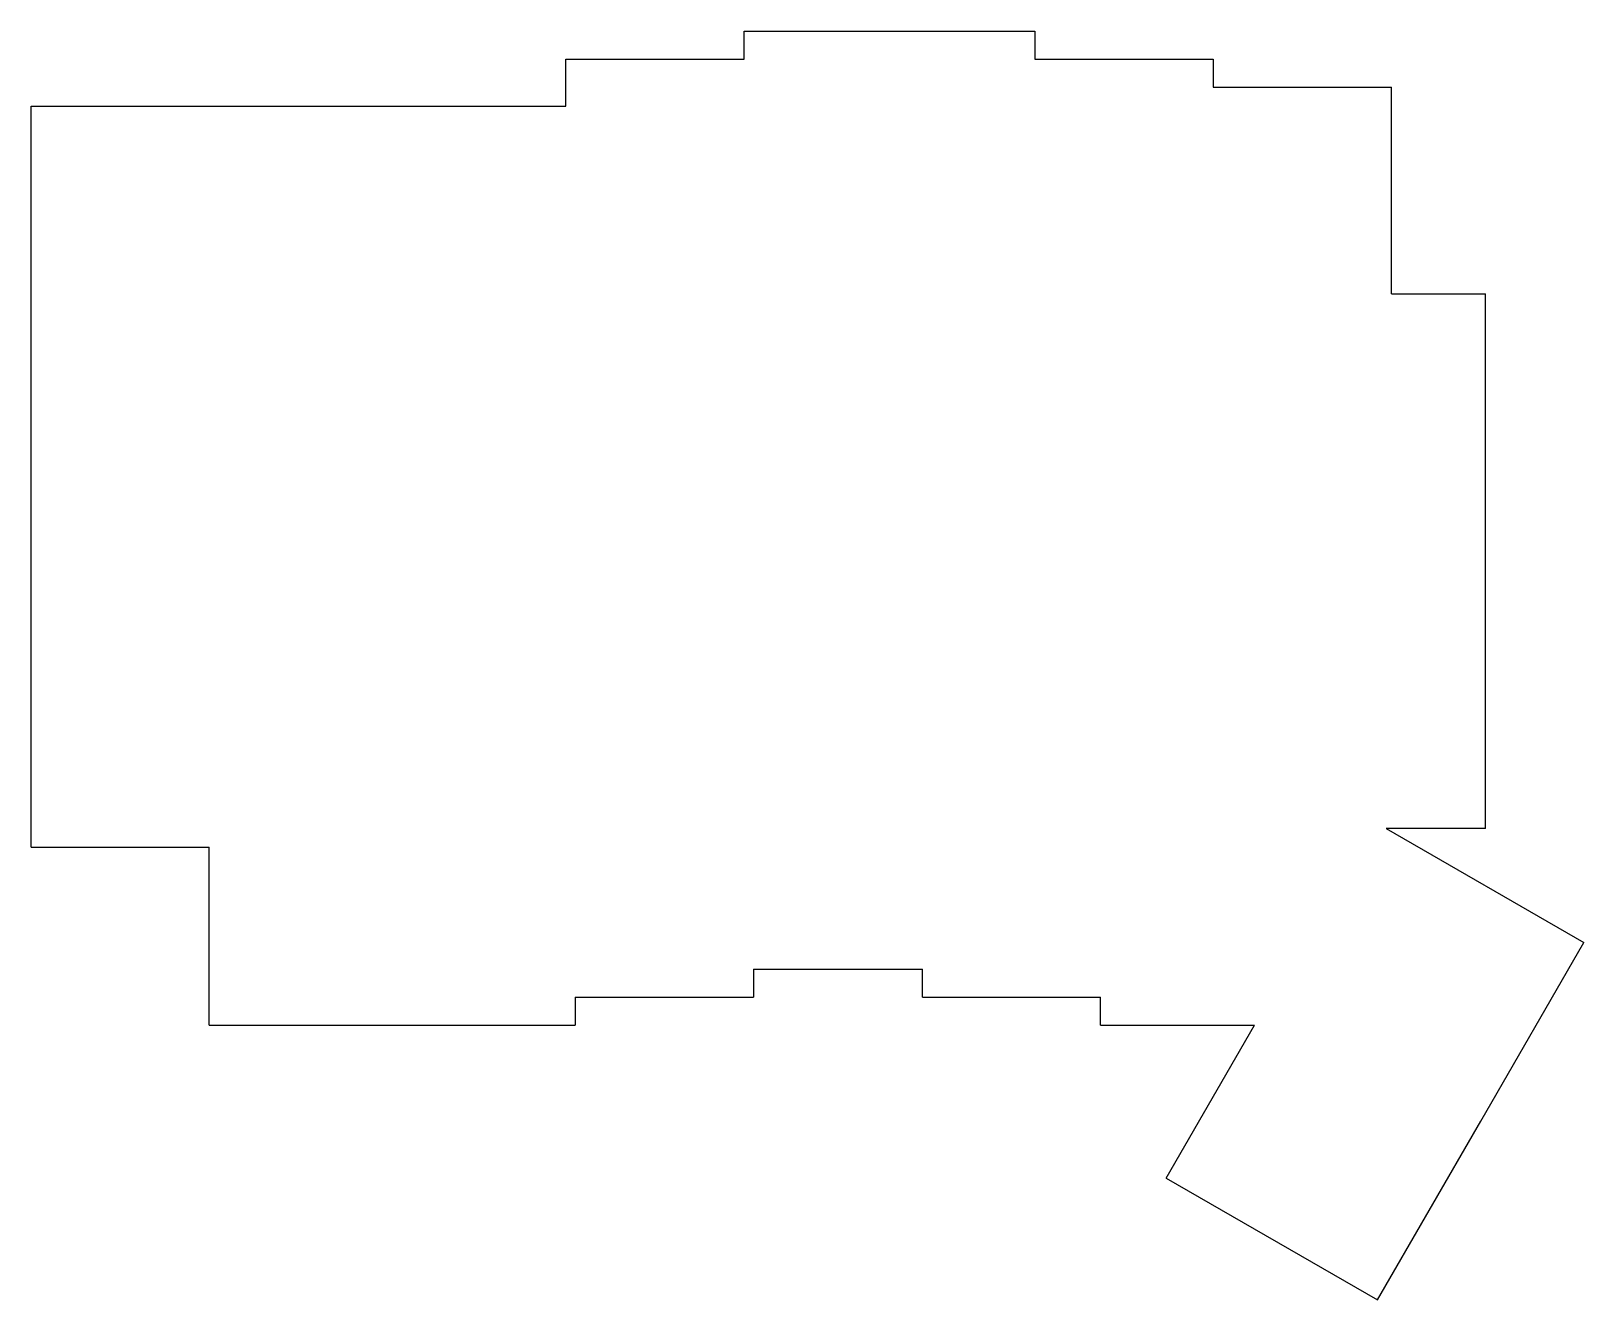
# Model space of a CAD drawing. Header units: millimetres. Extents: x -10 to 156, y -58 to 78.
import ezdxf

# ---------------------------------------------------------------- set-up
doc = ezdxf.new("R2010")
doc.units = ezdxf.units.MM

msp = doc.modelspace()

# ---------------------------------------------------------------- linework, layer by layer
for p, q in [((66, 77.5), (97, 77.5)), ((66, 74.5), (66, 77.5)), ((97, 77.5), (97, 74.5)), ((47, 74.5), (66, 74.5)), ((47, 69.5), (47, 74.5)), ((97, 74.5), (116, 74.5)), ((116, 74.5), (116, 71.5)), ((116, 71.5), (135, 71.5)), ((135, 49.5), (135, 71.5)), ((-10, -9.5), (-10, 69.5)), ((-10, 69.5), (47, 69.5)), ((135, 49.5), (145, 49.5)), ((145, -7.5), (145, 49.5)), ((145, -7.5), (134.42, -7.5)), ((134.42, -7.5), (155.51, -19.67)), ((-10, -9.5), (9, -9.5)), ((9, -28.5), (9, -9.5)), ((144.51, -38.73), (155.51, -19.67)), ((67, -22.5), (67, -25.5)), ((67, -22.5), (85, -22.5)), ((85, -25.5), (85, -22.5)), ((48, -25.5), (48, -28.5)), ((48, -25.5), (67, -25.5)), ((85, -25.5), (104, -25.5)), ((104, -28.5), (104, -25.5)), ((9, -28.5), (48, -28.5)), ((104, -28.5), (120.39, -28.5)), ((110.99, -44.78), (120.39, -28.5)), ((133.51, -57.78), (144.51, -38.73)), ((110.99, -44.78), (133.51, -57.78))]:
    msp.add_line(p, q)

doc.saveas('drawing.dxf')
